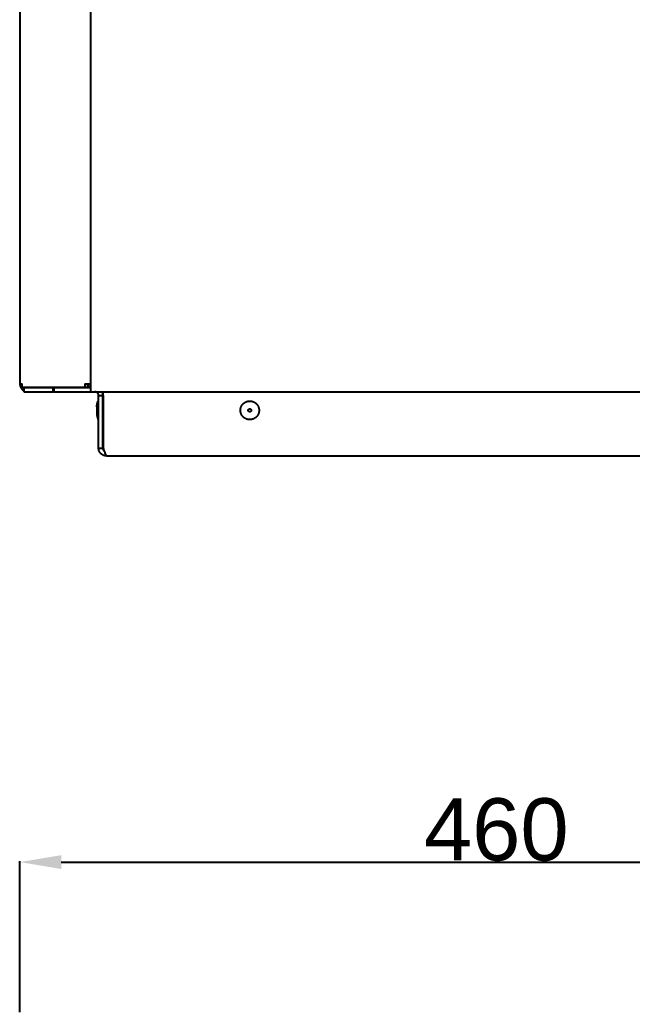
# Model space of a CAD drawing. Header units: millimetres. Extents: x -665 to 1920, y -373 to 1434.
# Drawn here: x 481.9 to 777.5, y 475.2 to 954.4 of the extents above; entities that cross this region are included whole.
import ezdxf

# ---------------------------------------------------------------- set-up
doc = ezdxf.new("R2010")
doc.units = ezdxf.units.MM
doc.header["$MEASUREMENT"] = 0
doc.layers.add('Domyślny', color=7, linetype='Continuous', true_color=0x000000)
doc.layers.add('Utwórz2D linie widoczne', color=7, linetype='Continuous', true_color=0x000000)
doc.styles.add('Arial', font='')
doc.styles.get('Arial').set_extended_font_data('Arial')
doc.dimstyles.new('Domyślny', dxfattribs={"dimtxt": 30, "dimasz": 20, "dimexe": 0.5, "dimexo": 0.5, "dimgap": 0.25, "dimtad": 1, "dimtoh": 1, "dimdec": 0, "dimzin": 1, "dimdsep": 46, "dimtxsty": 'Arial', "dimcen": 0.5, "dimazin": 0, "dimtfac": 1, "dimtdec": 4, "dimtix": 1, "dimtmove": 1, "dimatfit": 3, "dimfxl": 0, "dimtolj": 1, "dimtzin": 1, "dimarcsym": 0})

# ---------------------------------------------------------------- blocks, each defined once
blk = doc.blocks.new('*D3')
at = {"layer": 'Defpoints', "color": 0}
for p in [(941.91, 548.05), (481.91, 475.17), (941.91, 475.17)]:
    blk.add_point(p, dxfattribs=at)
at = {"layer": 'Domyślny', "color": 0, "lineweight": -2}
for p, q in [((481.91, 475.67), (481.91, 548.55)), ((501.91, 548.05), (921.91, 548.05)), ((941.91, 475.67), (941.91, 548.55))]:
    blk.add_line(p, q, dxfattribs=at)
at = {"layer": 'Domyślny', "color": 0}
for points in [[(501.91, 551.39), (501.91, 544.72), (481.91, 548.05)], [(921.91, 544.72), (921.91, 551.39), (941.91, 548.05)]]:
    blk.add_solid(points, dxfattribs=at)
at = {"layer": 'Domyślny', "color": 0, "insert": (711.91, 563.62), "char_height": 30, "attachment_point": 5, "style": 'Arial'}
blk.add_mtext('\\A1;460', dxfattribs=at)

msp = doc.modelspace()

# ---------------------------------------------------------------- linework, layer by layer
at = {"layer": 'Domyślny'}
msp.add_line((516.01, 1198.21), (516.01, 778.81), dxfattribs=at)
at = {"layer": 'Utwórz2D linie widoczne'}
for p, q in [((481.91, 1198.21), (481.91, 778.81)), ((481.91, 778.81), (481.91, 778.68)), ((481.91, 778.81), (483.02, 778.81)), ((481.91, 778.68), (481.92, 778.55)), ((481.92, 778.55), (481.93, 778.42)), ((481.93, 778.42), (481.94, 778.29)), ((481.94, 778.29), (481.96, 778.16)), ((481.96, 778.16), (481.99, 778.03)), ((481.99, 778.03), (482.02, 777.91)), ((482.02, 777.91), (482.05, 777.78)), ((482.05, 777.78), (482.09, 777.65)), ((482.09, 777.65), (482.13, 777.53)), ((482.13, 777.53), (482.17, 777.41)), ((482.17, 777.41), (482.22, 777.29)), ((482.22, 777.29), (482.28, 777.17)), ((482.28, 777.17), (482.34, 777.06)), ((482.34, 777.06), (482.4, 776.94)), ((482.4, 776.94), (482.46, 776.83)), ((482.46, 776.83), (482.53, 776.72)), ((482.53, 776.72), (482.61, 776.61)), ((482.61, 776.61), (482.68, 776.51)), ((482.68, 776.51), (482.76, 776.41)), ((482.76, 776.41), (482.85, 776.31)), ((483.02, 777.11), (483.02, 778.81)), ((483.02, 777.11), (513.32, 777.11)), ((483.85, 777.01), (483.85, 775.01)), ((483.85, 777.01), (484.44, 777.01)), ((484.44, 777.01), (498.03, 777.01)), ((485.18, 777.09), (485.12, 777.11)), ((485.24, 777.07), (485.18, 777.09)), ((485.3, 777.05), (485.24, 777.07)), ((485.36, 777.04), (485.3, 777.05)), ((485.42, 777.03), (485.36, 777.04)), ((485.48, 777.02), (485.42, 777.03)), ((485.54, 777.01), (485.48, 777.02)), ((485.6, 777.01), (485.54, 777.01)), ((485.66, 777.01), (485.6, 777.01)), ((498.03, 777.01), (498.31, 777.01)), ((498.03, 775.01), (498.03, 777.01)), ((498.31, 777.01), (498.31, 775.01)), ((498.31, 777.01), (511.91, 777.01)), ((511.91, 777.01), (514.74, 777.01)), ((513.32, 778.81), (516.01, 778.81)), ((513.32, 778.81), (513.32, 777.11)), ((513.32, 777.11), (514.74, 777.11)), ((514.74, 777.11), (514.74, 778.81)), ((514.91, 777.31), (514.74, 777.31)), ((514.74, 777.01), (516.01, 777.01)), ((514.91, 778.81), (514.91, 777.31)), ((516.01, 777.31), (514.91, 777.31)), ((516.01, 778.81), (516.01, 775.01)), ((482.85, 776.31), (482.93, 776.21)), ((482.93, 776.21), (483.02, 776.12)), ((483.02, 776.12), (483.12, 776.03)), ((483.12, 776.03), (483.21, 775.94)), ((483.21, 775.94), (483.31, 775.86)), ((483.31, 775.86), (483.42, 775.78)), ((483.42, 775.78), (483.52, 775.7)), ((483.52, 775.7), (483.63, 775.63)), ((483.63, 775.63), (483.74, 775.56)), ((483.74, 775.56), (483.85, 775.49)), ((483.85, 775.01), (484.44, 775.01)), ((484.44, 775.01), (498.03, 775.01)), ((498.31, 775.01), (498.03, 775.01)), ((498.31, 775.01), (511.91, 775.01)), ((511.91, 775.01), (514.74, 775.01)), ((514.74, 775.01), (516.01, 775.01)), ((516.01, 775.01), (907.81, 775.01)), ((518.21, 775), (518.15, 775.01)), ((518.27, 775), (518.21, 775)), ((518.33, 774.99), (518.27, 775)), ((518.4, 774.98), (518.33, 774.99)), ((518.46, 774.97), (518.4, 774.98)), ((518.52, 774.96), (518.46, 774.97)), ((518.58, 774.94), (518.52, 774.96)), ((518.64, 774.93), (518.58, 774.94)), ((518.7, 774.91), (518.64, 774.93)), ((518.75, 774.89), (518.7, 774.91)), ((518.81, 774.86), (518.75, 774.89)), ((518.87, 774.84), (518.81, 774.86)), ((518.92, 774.81), (518.87, 774.84)), ((518.98, 774.78), (518.92, 774.81)), ((519.03, 774.75), (518.98, 774.78)), ((519.08, 774.72), (519.03, 774.75)), ((519.14, 774.68), (519.08, 774.72)), ((519.19, 774.65), (519.14, 774.68)), ((519.24, 774.61), (519.19, 774.65)), ((519.28, 774.57), (519.24, 774.61)), ((519.33, 774.53), (519.28, 774.57)), ((519.37, 774.49), (519.33, 774.53)), ((519.42, 774.44), (519.37, 774.49)), ((519.46, 774.4), (519.42, 774.44)), ((519.5, 774.35), (519.46, 774.4)), ((519.54, 774.3), (519.5, 774.35)), ((519.57, 774.25), (519.54, 774.3)), ((519.61, 774.2), (519.57, 774.25)), ((519.64, 774.15), (519.61, 774.2)), ((519.67, 774.09), (519.64, 774.15)), ((519.7, 774.04), (519.67, 774.09)), ((519.73, 773.98), (519.7, 774.04)), ((519.76, 773.93), (519.73, 773.98)), ((519.78, 773.87), (519.76, 773.93)), ((519.8, 773.81), (519.78, 773.87)), ((519.82, 773.75), (519.8, 773.81)), ((519.84, 773.7), (519.82, 773.75)), ((519.86, 773.64), (519.84, 773.7)), ((519.87, 773.57), (519.86, 773.64)), ((519.88, 773.51), (519.87, 773.57)), ((519.89, 773.45), (519.88, 773.51)), ((519.9, 773.39), (519.89, 773.45)), ((519.9, 773.33), (519.9, 773.39)), ((519.91, 773.27), (519.9, 773.33)), ((519.91, 773.21), (519.91, 773.27)), ((519.91, 773.21), (521.91, 773.21)), ((519.91, 747.81), (519.91, 773.21)), ((521.46, 775.01), (521.51, 774.89)), ((521.51, 774.89), (521.57, 774.78)), ((521.57, 774.78), (521.62, 774.67)), ((521.62, 774.67), (521.66, 774.55)), ((521.66, 774.55), (521.71, 774.43)), ((521.71, 774.43), (521.74, 774.31)), ((521.74, 774.31), (521.78, 774.19)), ((521.78, 774.19), (521.81, 774.07)), ((521.81, 774.07), (521.84, 773.95)), ((521.84, 773.95), (521.86, 773.83)), ((521.86, 773.83), (521.88, 773.7)), ((521.88, 773.7), (521.89, 773.58)), ((521.89, 773.58), (521.9, 773.46)), ((521.9, 773.46), (521.91, 773.33)), ((521.91, 773.33), (521.91, 773.21)), ((521.91, 747.81), (521.91, 773.21)), ((522.12, 773.21), (522.12, 747.81)), ((522.19, 773.21), (522.12, 773.21)), ((522.19, 773.21), (522.19, 775.01)), ((519.03, 767.86), (519.04, 767.89)), ((519.03, 767.82), (519.03, 767.86)), ((519.03, 767.79), (519.03, 767.82)), ((519.03, 767.76), (519.03, 767.79)), ((519.03, 767.76), (519.03, 766.01)), ((519.04, 767.89), (519.1, 768.31)), ((519.1, 768.31), (519.18, 768.73)), ((519.18, 768.73), (519.27, 769.14)), ((519.27, 769.14), (519.38, 769.56)), ((519.38, 769.56), (519.49, 769.96)), ((519.49, 769.96), (519.62, 770.37)), ((519.62, 770.38), (519.63, 770.39)), ((519.62, 770.37), (519.62, 770.38)), ((519.62, 770.38), (519.62, 770.38)), ((519.63, 770.4), (519.64, 770.41)), ((519.63, 770.39), (519.63, 770.4)), ((519.63, 770.39), (519.63, 770.39)), ((519.64, 770.41), (519.64, 770.42)), ((519.64, 770.42), (519.65, 770.42)), ((519.64, 770.41), (519.64, 770.41)), ((519.65, 770.43), (519.66, 770.44)), ((519.65, 770.42), (519.65, 770.43)), ((519.66, 770.44), (519.67, 770.45)), ((519.66, 770.44), (519.66, 770.44)), ((519.67, 770.45), (519.68, 770.46)), ((519.67, 770.45), (519.67, 770.45)), ((519.68, 770.46), (519.68, 770.46)), ((519.68, 770.46), (519.69, 770.46)), ((519.69, 770.46), (519.69, 770.47)), ((519.69, 770.47), (519.7, 770.47)), ((519.7, 770.47), (519.7, 770.48)), ((519.7, 770.48), (519.71, 770.48)), ((519.71, 770.48), (519.72, 770.48)), ((519.72, 770.48), (519.72, 770.49)), ((519.72, 770.49), (519.73, 770.49)), ((519.73, 770.49), (519.73, 770.49)), ((519.73, 770.49), (519.74, 770.49)), ((519.74, 770.49), (519.75, 770.5)), ((519.75, 770.5), (519.75, 770.5)), ((519.75, 770.5), (519.76, 770.5)), ((519.76, 770.5), (519.77, 770.5)), ((519.77, 770.5), (519.77, 770.5)), ((519.77, 770.5), (519.78, 770.5)), ((519.78, 770.5), (519.79, 770.5)), ((519.79, 770.5), (519.8, 770.51)), ((519.8, 770.51), (519.8, 770.51)), ((519.8, 770.51), (519.81, 770.51)), ((519.81, 770.51), (519.91, 770.51)), ((522.12, 768.11), (521.91, 768.11)), ((588.47, 766.72), (588.5, 766.87)), ((588.5, 766.87), (588.53, 767.02)), ((588.53, 767.02), (588.57, 767.17)), ((588.57, 767.17), (588.61, 767.32)), ((588.61, 767.32), (588.66, 767.47)), ((588.66, 767.47), (588.71, 767.62)), ((588.71, 767.62), (588.77, 767.76)), ((588.77, 767.76), (588.83, 767.9)), ((588.83, 767.9), (588.9, 768.04)), ((588.9, 768.04), (588.97, 768.18)), ((588.97, 768.18), (589.05, 768.32)), ((589.05, 768.32), (589.13, 768.45)), ((589.13, 768.45), (589.22, 768.58)), ((589.22, 768.58), (589.31, 768.7)), ((589.31, 768.7), (589.4, 768.83)), ((589.4, 768.83), (589.5, 768.94)), ((589.5, 768.94), (589.61, 769.06)), ((589.61, 769.06), (589.71, 769.17)), ((589.71, 769.17), (589.83, 769.28)), ((589.83, 769.28), (589.94, 769.39)), ((589.94, 769.39), (590.06, 769.49)), ((590.06, 769.49), (590.18, 769.58)), ((590.18, 769.58), (590.31, 769.67)), ((590.31, 769.67), (590.43, 769.76)), ((590.43, 769.76), (590.56, 769.85)), ((590.56, 769.85), (590.7, 769.92)), ((590.7, 769.92), (590.84, 770)), ((590.84, 770), (590.97, 770.07)), ((590.97, 770.07), (591.12, 770.13)), ((591.12, 770.13), (591.26, 770.19)), ((591.26, 770.19), (591.4, 770.25)), ((591.4, 770.25), (591.55, 770.3)), ((591.55, 770.3), (591.7, 770.34)), ((591.7, 770.34), (591.85, 770.38)), ((591.85, 770.38), (592, 770.41)), ((592, 770.41), (592.16, 770.44)), ((592.16, 770.44), (592.31, 770.47)), ((592.31, 770.47), (592.46, 770.48)), ((592.46, 770.48), (592.62, 770.5)), ((592.62, 770.5), (592.77, 770.5)), ((592.77, 770.5), (592.93, 770.51)), ((592.93, 770.51), (593.08, 770.5)), ((593.08, 770.5), (593.24, 770.49)), ((593.24, 770.49), (593.39, 770.48)), ((593.39, 770.48), (593.55, 770.46)), ((593.55, 770.46), (593.7, 770.44)), ((593.7, 770.44), (593.85, 770.41)), ((593.85, 770.41), (594.01, 770.37)), ((594.01, 770.37), (594.16, 770.33)), ((594.16, 770.33), (594.3, 770.28)), ((594.3, 770.28), (594.45, 770.23)), ((594.45, 770.23), (594.6, 770.18)), ((594.6, 770.18), (594.74, 770.12)), ((594.74, 770.12), (594.88, 770.05)), ((594.88, 770.05), (595.02, 769.98)), ((595.02, 769.98), (595.15, 769.91)), ((595.15, 769.91), (595.29, 769.83)), ((595.29, 769.83), (595.42, 769.74)), ((595.42, 769.74), (595.55, 769.65)), ((595.55, 769.65), (595.67, 769.56)), ((595.67, 769.56), (595.79, 769.46)), ((595.79, 769.46), (595.91, 769.36)), ((595.91, 769.36), (596.02, 769.26)), ((596.02, 769.26), (596.13, 769.15)), ((596.13, 769.15), (596.24, 769.03)), ((596.24, 769.03), (596.34, 768.92)), ((596.34, 768.92), (596.44, 768.8)), ((596.44, 768.8), (596.53, 768.67)), ((596.53, 768.67), (596.62, 768.55)), ((596.62, 768.55), (596.71, 768.42)), ((596.71, 768.42), (596.79, 768.29)), ((596.79, 768.29), (596.87, 768.15)), ((596.87, 768.15), (596.94, 768.01)), ((596.94, 768.01), (597.01, 767.87)), ((597.01, 767.87), (597.07, 767.73)), ((597.07, 767.73), (597.12, 767.58)), ((597.12, 767.58), (597.18, 767.44)), ((597.18, 767.44), (597.22, 767.29)), ((597.22, 767.29), (597.27, 767.14)), ((597.27, 767.14), (597.3, 766.99)), ((597.3, 766.99), (597.33, 766.84)), ((597.33, 766.84), (597.36, 766.68)), ((519.03, 766.01), (519.03, 764.26)), ((519.03, 764.26), (519.03, 764.22)), ((519.03, 764.22), (519.03, 764.19)), ((519.03, 764.19), (519.03, 764.15)), ((519.03, 764.15), (519.04, 764.12)), ((519.04, 764.12), (519.1, 763.7)), ((519.1, 763.7), (519.18, 763.28)), ((519.18, 763.28), (519.27, 762.87)), ((519.27, 762.87), (519.38, 762.46)), ((519.38, 762.46), (519.49, 762.05)), ((519.49, 762.05), (519.62, 761.64)), ((522.12, 763.91), (521.91, 763.91)), ((588.41, 766.1), (588.42, 766.26)), ((588.41, 765.95), (588.41, 766.1)), ((588.42, 765.79), (588.41, 765.95)), ((588.42, 766.26), (588.43, 766.41)), ((588.43, 765.64), (588.42, 765.79)), ((588.43, 766.41), (588.45, 766.57)), ((588.44, 765.48), (588.43, 765.64)), ((588.46, 765.33), (588.44, 765.48)), ((588.45, 766.57), (588.47, 766.72)), ((588.49, 765.17), (588.46, 765.33)), ((588.52, 765.02), (588.49, 765.17)), ((588.56, 764.87), (588.52, 765.02)), ((588.6, 764.72), (588.56, 764.87)), ((588.65, 764.57), (588.6, 764.72)), ((588.7, 764.43), (588.65, 764.57)), ((588.75, 764.28), (588.7, 764.43)), ((588.82, 764.14), (588.75, 764.28)), ((588.88, 764), (588.82, 764.14)), ((588.95, 763.86), (588.88, 764)), ((589.03, 763.73), (588.95, 763.86)), ((589.11, 763.59), (589.03, 763.73)), ((589.2, 763.46), (589.11, 763.59)), ((589.29, 763.34), (589.2, 763.46)), ((589.38, 763.21), (589.29, 763.34)), ((589.48, 763.09), (589.38, 763.21)), ((589.58, 762.98), (589.48, 763.09)), ((589.69, 762.86), (589.58, 762.98)), ((589.8, 762.75), (589.69, 762.86)), ((589.91, 762.65), (589.8, 762.75)), ((590.03, 762.55), (589.91, 762.65)), ((590.15, 762.45), (590.03, 762.55)), ((590.28, 762.36), (590.15, 762.45)), ((590.4, 762.27), (590.28, 762.36)), ((590.53, 762.18), (590.4, 762.27)), ((590.67, 762.1), (590.53, 762.18)), ((590.8, 762.03), (590.67, 762.1)), ((590.94, 761.96), (590.8, 762.03)), ((592.16, 766.08), (592.17, 766.1)), ((592.16, 766.05), (592.16, 766.08)), ((592.16, 766.03), (592.16, 766.05)), ((592.16, 766), (592.16, 766.03)), ((592.16, 765.97), (592.16, 766)), ((592.16, 765.95), (592.16, 765.97)), ((592.17, 765.92), (592.16, 765.95)), ((592.17, 766.13), (592.18, 766.15)), ((592.17, 766.1), (592.17, 766.13)), ((592.17, 765.89), (592.17, 765.92)), ((592.17, 765.87), (592.17, 765.89)), ((592.18, 765.84), (592.17, 765.87)), ((592.18, 766.18), (592.19, 766.21)), ((592.18, 766.15), (592.18, 766.18)), ((592.18, 765.82), (592.18, 765.84)), ((592.19, 765.79), (592.18, 765.82)), ((592.19, 766.21), (592.2, 766.23)), ((592.2, 765.77), (592.19, 765.79)), ((592.2, 766.26), (592.21, 766.28)), ((592.2, 766.23), (592.2, 766.26)), ((592.21, 765.74), (592.2, 765.77)), ((592.21, 766.28), (592.22, 766.3)), ((592.22, 765.72), (592.21, 765.74)), ((592.22, 766.3), (592.23, 766.33)), ((592.23, 765.69), (592.22, 765.72)), ((592.23, 766.33), (592.25, 766.35)), ((592.24, 765.67), (592.23, 765.69)), ((592.25, 765.65), (592.24, 765.67)), ((592.25, 766.35), (592.26, 766.37)), ((592.26, 765.62), (592.25, 765.65)), ((592.26, 766.37), (592.27, 766.4)), ((592.28, 765.6), (592.26, 765.62)), ((592.27, 766.4), (592.29, 766.42)), ((592.29, 765.58), (592.28, 765.6)), ((592.29, 766.42), (592.3, 766.44)), ((592.31, 765.56), (592.29, 765.58)), ((592.3, 766.44), (592.32, 766.46)), ((592.32, 765.54), (592.31, 765.56)), ((592.32, 766.46), (592.33, 766.48)), ((592.34, 765.52), (592.32, 765.54)), ((592.33, 766.48), (592.35, 766.5)), ((592.36, 765.5), (592.34, 765.52)), ((592.35, 766.5), (592.37, 766.52)), ((592.38, 765.48), (592.36, 765.5)), ((592.37, 766.52), (592.39, 766.54)), ((592.39, 765.46), (592.38, 765.48)), ((592.39, 766.54), (592.4, 766.56)), ((592.41, 765.44), (592.39, 765.46)), ((592.4, 766.56), (592.42, 766.58)), ((592.43, 765.43), (592.41, 765.44)), ((592.42, 766.58), (592.44, 766.59)), ((592.45, 765.41), (592.43, 765.43)), ((592.44, 766.59), (592.46, 766.61)), ((592.48, 765.39), (592.45, 765.41)), ((592.46, 766.61), (592.49, 766.62)), ((592.5, 765.38), (592.48, 765.39)), ((592.49, 766.62), (592.51, 766.64)), ((592.52, 765.37), (592.5, 765.38)), ((592.51, 766.64), (592.53, 766.65)), ((592.54, 765.35), (592.52, 765.37)), ((592.53, 766.65), (592.55, 766.66)), ((592.56, 765.34), (592.54, 765.35)), ((592.55, 766.66), (592.58, 766.68)), ((592.59, 765.33), (592.56, 765.34)), ((592.58, 766.68), (592.6, 766.69)), ((592.61, 765.32), (592.59, 765.33)), ((592.6, 766.69), (592.62, 766.7)), ((592.64, 765.31), (592.61, 765.32)), ((592.62, 766.7), (592.65, 766.71)), ((592.66, 765.3), (592.64, 765.31)), ((592.65, 766.71), (592.67, 766.72)), ((592.69, 765.29), (592.66, 765.3)), ((592.67, 766.72), (592.7, 766.72)), ((592.71, 765.28), (592.69, 765.29)), ((592.7, 766.72), (592.72, 766.73)), ((592.74, 765.28), (592.71, 765.28)), ((592.72, 766.73), (592.75, 766.74)), ((592.76, 765.27), (592.74, 765.28)), ((592.75, 766.74), (592.77, 766.74)), ((592.79, 765.27), (592.76, 765.27)), ((592.77, 766.74), (592.8, 766.75)), ((592.81, 765.26), (592.79, 765.27)), ((592.8, 766.75), (592.83, 766.75)), ((592.84, 765.26), (592.81, 765.26)), ((592.83, 766.75), (592.85, 766.75)), ((592.87, 765.26), (592.84, 765.26)), ((592.85, 766.75), (592.88, 766.75)), ((592.89, 765.26), (592.87, 765.26)), ((592.88, 766.75), (592.9, 766.76)), ((592.92, 765.26), (592.89, 765.26)), ((592.9, 766.76), (592.93, 766.76)), ((592.94, 765.26), (592.92, 765.26)), ((592.93, 766.76), (592.96, 766.75)), ((592.97, 765.26), (592.94, 765.26)), ((592.96, 766.75), (592.98, 766.75)), ((593, 765.26), (592.97, 765.26)), ((592.98, 766.75), (593.01, 766.75)), ((593.02, 765.26), (593, 765.26)), ((593.01, 766.75), (593.03, 766.75)), ((593.05, 765.27), (593.02, 765.26)), ((593.03, 766.75), (593.06, 766.74)), ((593.07, 765.27), (593.05, 765.27)), ((593.06, 766.74), (593.09, 766.74)), ((593.1, 765.28), (593.07, 765.27)), ((593.09, 766.74), (593.11, 766.73)), ((593.12, 765.29), (593.1, 765.28)), ((593.11, 766.73), (593.14, 766.72)), ((593.15, 765.29), (593.12, 765.29)), ((593.14, 766.72), (593.16, 766.71)), ((593.17, 765.3), (593.15, 765.29)), ((593.16, 766.71), (593.19, 766.7)), ((593.2, 765.31), (593.17, 765.3)), ((593.19, 766.7), (593.21, 766.69)), ((593.22, 765.32), (593.2, 765.31)), ((593.21, 766.69), (593.23, 766.68)), ((593.25, 765.33), (593.22, 765.32)), ((593.23, 766.68), (593.26, 766.67)), ((593.27, 765.35), (593.25, 765.33)), ((593.26, 766.67), (593.28, 766.66)), ((593.29, 765.36), (593.27, 765.35)), ((593.28, 766.66), (593.3, 766.65)), ((593.31, 765.37), (593.29, 765.36)), ((593.3, 766.65), (593.32, 766.63)), ((593.34, 765.39), (593.31, 765.37)), ((593.32, 766.63), (593.35, 766.62)), ((593.36, 765.4), (593.34, 765.39)), ((593.35, 766.62), (593.37, 766.6)), ((593.38, 765.42), (593.36, 765.4)), ((593.37, 766.6), (593.39, 766.58)), ((593.4, 765.44), (593.38, 765.42)), ((593.39, 766.58), (593.41, 766.57)), ((593.42, 765.45), (593.4, 765.44)), ((593.41, 766.57), (593.43, 766.55)), ((593.44, 765.47), (593.42, 765.45)), ((593.43, 766.55), (593.45, 766.53)), ((593.46, 765.49), (593.44, 765.47)), ((593.45, 766.53), (593.46, 766.51)), ((593.46, 766.51), (593.48, 766.49)), ((593.47, 765.51), (593.46, 765.49)), ((593.49, 765.53), (593.47, 765.51)), ((593.48, 766.49), (593.5, 766.47)), ((593.51, 765.55), (593.49, 765.53)), ((593.5, 766.47), (593.51, 766.45)), ((593.51, 766.45), (593.53, 766.43)), ((593.52, 765.57), (593.51, 765.55)), ((593.54, 765.59), (593.52, 765.57)), ((593.53, 766.43), (593.54, 766.41)), ((593.54, 766.41), (593.56, 766.39)), ((593.55, 765.61), (593.54, 765.59)), ((593.56, 765.64), (593.55, 765.61)), ((593.56, 766.39), (593.57, 766.36)), ((593.58, 765.66), (593.56, 765.64)), ((593.57, 766.36), (593.58, 766.34)), ((593.58, 766.34), (593.59, 766.32)), ((593.59, 765.68), (593.58, 765.66)), ((593.59, 766.32), (593.6, 766.29)), ((593.6, 765.71), (593.59, 765.68)), ((593.6, 766.29), (593.61, 766.27)), ((593.61, 765.73), (593.6, 765.71)), ((593.61, 766.27), (593.62, 766.24)), ((593.62, 765.76), (593.61, 765.73)), ((593.62, 766.24), (593.63, 766.22)), ((593.63, 765.78), (593.62, 765.76)), ((593.63, 766.22), (593.64, 766.19)), ((593.64, 765.83), (593.63, 765.81)), ((593.63, 765.81), (593.63, 765.78)), ((593.64, 766.19), (593.64, 766.17)), ((593.64, 766.17), (593.65, 766.14)), ((593.65, 765.86), (593.64, 765.83)), ((593.65, 766.14), (593.65, 766.12)), ((593.65, 766.12), (593.66, 766.09)), ((593.66, 765.93), (593.65, 765.91)), ((593.65, 765.91), (593.65, 765.88)), ((593.65, 765.88), (593.65, 765.86)), ((593.66, 766.09), (593.66, 766.06)), ((593.66, 766.06), (593.66, 766.04)), ((593.66, 766.04), (593.66, 766.01)), ((593.66, 766.01), (593.66, 765.99)), ((593.66, 765.99), (593.66, 765.96)), ((593.66, 765.96), (593.66, 765.93)), ((594.99, 762.01), (594.85, 761.94)), ((595.12, 762.09), (594.99, 762.01)), ((595.26, 762.17), (595.12, 762.09)), ((595.39, 762.25), (595.26, 762.17)), ((595.52, 762.34), (595.39, 762.25)), ((595.64, 762.43), (595.52, 762.34)), ((595.76, 762.53), (595.64, 762.43)), ((595.88, 762.63), (595.76, 762.53)), ((596, 762.73), (595.88, 762.63)), ((596.11, 762.84), (596, 762.73)), ((596.22, 762.95), (596.11, 762.84)), ((596.32, 763.07), (596.22, 762.95)), ((596.42, 763.19), (596.32, 763.07)), ((596.51, 763.31), (596.42, 763.19)), ((596.6, 763.43), (596.51, 763.31)), ((596.69, 763.56), (596.6, 763.43)), ((596.77, 763.7), (596.69, 763.56)), ((596.85, 763.83), (596.77, 763.7)), ((596.92, 763.97), (596.85, 763.83)), ((596.99, 764.11), (596.92, 763.97)), ((597.05, 764.25), (596.99, 764.11)), ((597.11, 764.39), (597.05, 764.25)), ((597.17, 764.54), (597.11, 764.39)), ((597.21, 764.69), (597.17, 764.54)), ((597.26, 764.84), (597.21, 764.69)), ((597.29, 764.99), (597.26, 764.84)), ((597.33, 765.14), (597.29, 764.99)), ((597.35, 765.29), (597.33, 765.14)), ((597.38, 765.45), (597.35, 765.29)), ((597.36, 766.68), (597.38, 766.53)), ((597.38, 766.53), (597.4, 766.38)), ((597.39, 765.6), (597.38, 765.45)), ((597.4, 765.76), (597.39, 765.6)), ((597.4, 766.38), (597.41, 766.22)), ((597.41, 765.91), (597.4, 765.76)), ((597.41, 766.22), (597.41, 766.07)), ((597.41, 766.07), (597.41, 765.91)), ((519.62, 761.64), (519.62, 761.64)), ((519.62, 761.64), (519.62, 761.63)), ((519.62, 761.63), (519.63, 761.62)), ((519.63, 761.62), (519.63, 761.62)), ((519.63, 761.62), (519.63, 761.61)), ((519.63, 761.61), (519.64, 761.6)), ((519.64, 761.6), (519.64, 761.6)), ((519.64, 761.6), (519.64, 761.59)), ((519.64, 761.59), (519.65, 761.59)), ((519.65, 761.59), (519.65, 761.58)), ((519.65, 761.58), (519.66, 761.58)), ((519.66, 761.58), (519.66, 761.57)), ((519.66, 761.57), (519.67, 761.57)), ((519.67, 761.57), (519.67, 761.56)), ((519.67, 761.56), (519.68, 761.56)), ((519.68, 761.56), (519.68, 761.55)), ((519.68, 761.55), (519.69, 761.55)), ((519.69, 761.55), (519.69, 761.54)), ((519.69, 761.54), (519.7, 761.54)), ((519.7, 761.54), (519.7, 761.54)), ((519.7, 761.54), (519.71, 761.53)), ((519.71, 761.53), (519.72, 761.53)), ((519.72, 761.53), (519.72, 761.53)), ((519.72, 761.53), (519.73, 761.52)), ((519.73, 761.52), (519.73, 761.52)), ((519.73, 761.52), (519.74, 761.52)), ((519.74, 761.52), (519.75, 761.52)), ((519.75, 761.52), (519.75, 761.51)), ((519.75, 761.51), (519.76, 761.51)), ((519.76, 761.51), (519.77, 761.51)), ((519.77, 761.51), (519.77, 761.51)), ((519.77, 761.51), (519.78, 761.51)), ((519.78, 761.51), (519.79, 761.51)), ((519.79, 761.51), (519.8, 761.51)), ((519.8, 761.51), (519.8, 761.51)), ((519.8, 761.51), (519.81, 761.51)), ((519.81, 761.51), (519.91, 761.51)), ((591.08, 761.89), (590.94, 761.96)), ((591.23, 761.83), (591.08, 761.89)), ((591.37, 761.78), (591.23, 761.83)), ((591.52, 761.73), (591.37, 761.78)), ((591.67, 761.68), (591.52, 761.73)), ((591.82, 761.64), (591.67, 761.68)), ((591.97, 761.61), (591.82, 761.64)), ((592.12, 761.58), (591.97, 761.61)), ((592.27, 761.55), (592.12, 761.58)), ((592.43, 761.53), (592.27, 761.55)), ((592.58, 761.52), (592.43, 761.53)), ((592.74, 761.51), (592.58, 761.52)), ((592.89, 761.51), (592.74, 761.51)), ((593.05, 761.51), (592.89, 761.51)), ((593.2, 761.52), (593.05, 761.51)), ((593.36, 761.53), (593.2, 761.52)), ((593.51, 761.55), (593.36, 761.53)), ((593.67, 761.57), (593.51, 761.55)), ((593.82, 761.6), (593.67, 761.57)), ((593.97, 761.63), (593.82, 761.6)), ((594.12, 761.67), (593.97, 761.63)), ((594.27, 761.72), (594.12, 761.67)), ((594.42, 761.77), (594.27, 761.72)), ((594.56, 761.82), (594.42, 761.77)), ((594.71, 761.88), (594.56, 761.82)), ((594.85, 761.94), (594.71, 761.88)), ((519.91, 747.81), (521.91, 747.81)), ((519.91, 747.68), (519.91, 747.81)), ((519.92, 747.55), (519.91, 747.68)), ((521.91, 747.81), (521.91, 747.74)), ((521.91, 747.74), (521.91, 747.68)), ((521.91, 747.68), (521.92, 747.62)), ((521.92, 747.62), (521.93, 747.56)), ((522.12, 747.81), (522.19, 747.81)), ((522.19, 747.81), (522.53, 746.7)), ((519.93, 747.42), (519.92, 747.55)), ((519.94, 747.29), (519.93, 747.42)), ((519.96, 747.16), (519.94, 747.29)), ((519.99, 747.03), (519.96, 747.16)), ((520.02, 746.91), (519.99, 747.03)), ((520.05, 746.78), (520.02, 746.91)), ((520.09, 746.66), (520.05, 746.78)), ((520.13, 746.53), (520.09, 746.66)), ((520.17, 746.41), (520.13, 746.53)), ((520.22, 746.29), (520.17, 746.41)), ((520.28, 746.17), (520.22, 746.29)), ((520.34, 746.06), (520.28, 746.17)), ((520.4, 745.94), (520.34, 746.06)), ((520.46, 745.83), (520.4, 745.94)), ((520.53, 745.72), (520.46, 745.83)), ((520.6, 745.61), (520.53, 745.72)), ((520.68, 745.51), (520.6, 745.61)), ((520.76, 745.41), (520.68, 745.51)), ((520.84, 745.31), (520.76, 745.41)), ((520.93, 745.21), (520.84, 745.31)), ((521.02, 745.12), (520.93, 745.21)), ((521.12, 745.03), (521.02, 745.12)), ((521.21, 744.94), (521.12, 745.03)), ((521.31, 744.86), (521.21, 744.94)), ((521.41, 744.78), (521.31, 744.86)), ((521.52, 744.7), (521.41, 744.78)), ((521.62, 744.63), (521.52, 744.7)), ((521.73, 744.56), (521.62, 744.63)), ((521.85, 744.49), (521.73, 744.56)), ((521.96, 744.43), (521.85, 744.49)), ((521.93, 747.56), (521.94, 747.5)), ((521.94, 747.5), (521.95, 747.43)), ((521.95, 747.43), (521.96, 747.37)), ((521.96, 747.37), (521.98, 747.31)), ((522.08, 744.37), (521.96, 744.43)), ((521.98, 747.31), (522, 747.25)), ((522, 747.25), (522.02, 747.19)), ((522.02, 747.19), (522.04, 747.14)), ((522.04, 747.14), (522.06, 747.08)), ((522.06, 747.08), (522.09, 747.02)), ((522.2, 744.32), (522.08, 744.37)), ((522.09, 747.02), (522.12, 746.97)), ((522.12, 746.97), (522.15, 746.91)), ((522.15, 746.91), (522.18, 746.86)), ((522.18, 746.86), (522.21, 746.81)), ((522.32, 744.27), (522.2, 744.32)), ((522.21, 746.81), (522.25, 746.76)), ((522.25, 746.76), (522.28, 746.71)), ((522.28, 746.71), (522.32, 746.66)), ((522.32, 746.66), (522.36, 746.61)), ((522.44, 744.23), (522.32, 744.27)), ((522.36, 746.61), (522.41, 746.56)), ((522.41, 746.56), (522.45, 746.52)), ((522.56, 744.18), (522.44, 744.23)), ((522.45, 746.52), (522.5, 746.48)), ((522.5, 746.48), (522.54, 746.44)), ((522.53, 746.7), (522.78, 745.95)), ((522.54, 746.44), (522.59, 746.4)), ((522.68, 744.15), (522.56, 744.18)), ((522.59, 746.4), (522.64, 746.36)), ((522.81, 744.11), (522.68, 744.15)), ((522.78, 745.95), (522.89, 745.64)), ((522.94, 744.09), (522.81, 744.11)), ((522.89, 745.64), (523, 745.34)), ((523.06, 744.06), (522.94, 744.09)), ((523, 745.34), (523.1, 745.1)), ((523.19, 744.04), (523.06, 744.06)), ((523.1, 745.1), (523.15, 744.98)), ((523.15, 744.98), (523.2, 744.87)), ((523.32, 744.03), (523.19, 744.04)), ((523.2, 744.87), (523.25, 744.77)), ((523.25, 744.77), (523.3, 744.68)), ((523.3, 744.68), (523.35, 744.58)), ((523.45, 744.01), (523.32, 744.03)), ((523.35, 744.58), (523.41, 744.49)), ((523.41, 744.49), (523.43, 744.45)), ((523.43, 744.45), (523.46, 744.41)), ((523.58, 744.01), (523.45, 744.01)), ((523.46, 744.41), (523.48, 744.38)), ((523.48, 744.38), (523.51, 744.34)), ((523.51, 744.34), (523.53, 744.31)), ((523.53, 744.31), (523.56, 744.28)), ((523.56, 744.28), (523.58, 744.25)), ((523.58, 744.25), (523.61, 744.22)), ((523.71, 744.01), (523.58, 744.01)), ((523.61, 744.22), (523.63, 744.19)), ((523.63, 744.19), (523.66, 744.17)), ((523.66, 744.17), (523.67, 744.15)), ((523.67, 744.15), (523.68, 744.14)), ((523.68, 744.14), (523.7, 744.13)), ((523.7, 744.13), (523.71, 744.12)), ((523.71, 744.12), (523.71, 744.01)), ((523.71, 744.12), (523.72, 744.11)), ((523.71, 744.01), (523.99, 744.01)), ((523.72, 744.11), (523.73, 744.1)), ((523.73, 744.1), (523.74, 744.09)), ((523.74, 744.09), (523.75, 744.09)), ((523.75, 744.09), (523.77, 744.08)), ((523.77, 744.08), (523.78, 744.07)), ((523.78, 744.07), (523.79, 744.07)), ((523.79, 744.07), (523.8, 744.06)), ((523.8, 744.06), (523.81, 744.05)), ((523.81, 744.05), (523.82, 744.05)), ((523.82, 744.05), (523.84, 744.04)), ((523.84, 744.04), (523.85, 744.03)), ((523.85, 744.03), (523.86, 744.03)), ((523.86, 744.03), (523.88, 744.03)), ((523.88, 744.03), (523.89, 744.02)), ((523.89, 744.02), (523.9, 744.02)), ((523.9, 744.02), (523.9, 744.02)), ((523.9, 744.02), (523.91, 744.01)), ((523.91, 744.01), (523.92, 744.01)), ((523.92, 744.01), (523.94, 744.01)), ((523.94, 744.01), (523.95, 744.01)), ((523.95, 744.01), (523.96, 744.01)), ((523.96, 744.01), (523.97, 744.01)), ((523.97, 744.01), (523.98, 744.01)), ((523.98, 744.01), (523.99, 744.01)), ((523.99, 744.01), (899.83, 744.01))]:
    msp.add_line(p, q, dxfattribs=at)

# ---------------------------------------------------------------- dimensions: what is measured, and where the dimension line sits
at = {"layer": 'Domyślny'}
dim = msp.add_aligned_dim(p1=(481.91, 475.17), p2=(941.91, 475.17), distance=72.89, dimstyle='Domyślny', dxfattribs=at)
dim.commit()
dim.dimension.update_dxf_attribs({"geometry": '*D3', "text_midpoint": (711.91, 563.62)})

doc.saveas('drawing.dxf')
